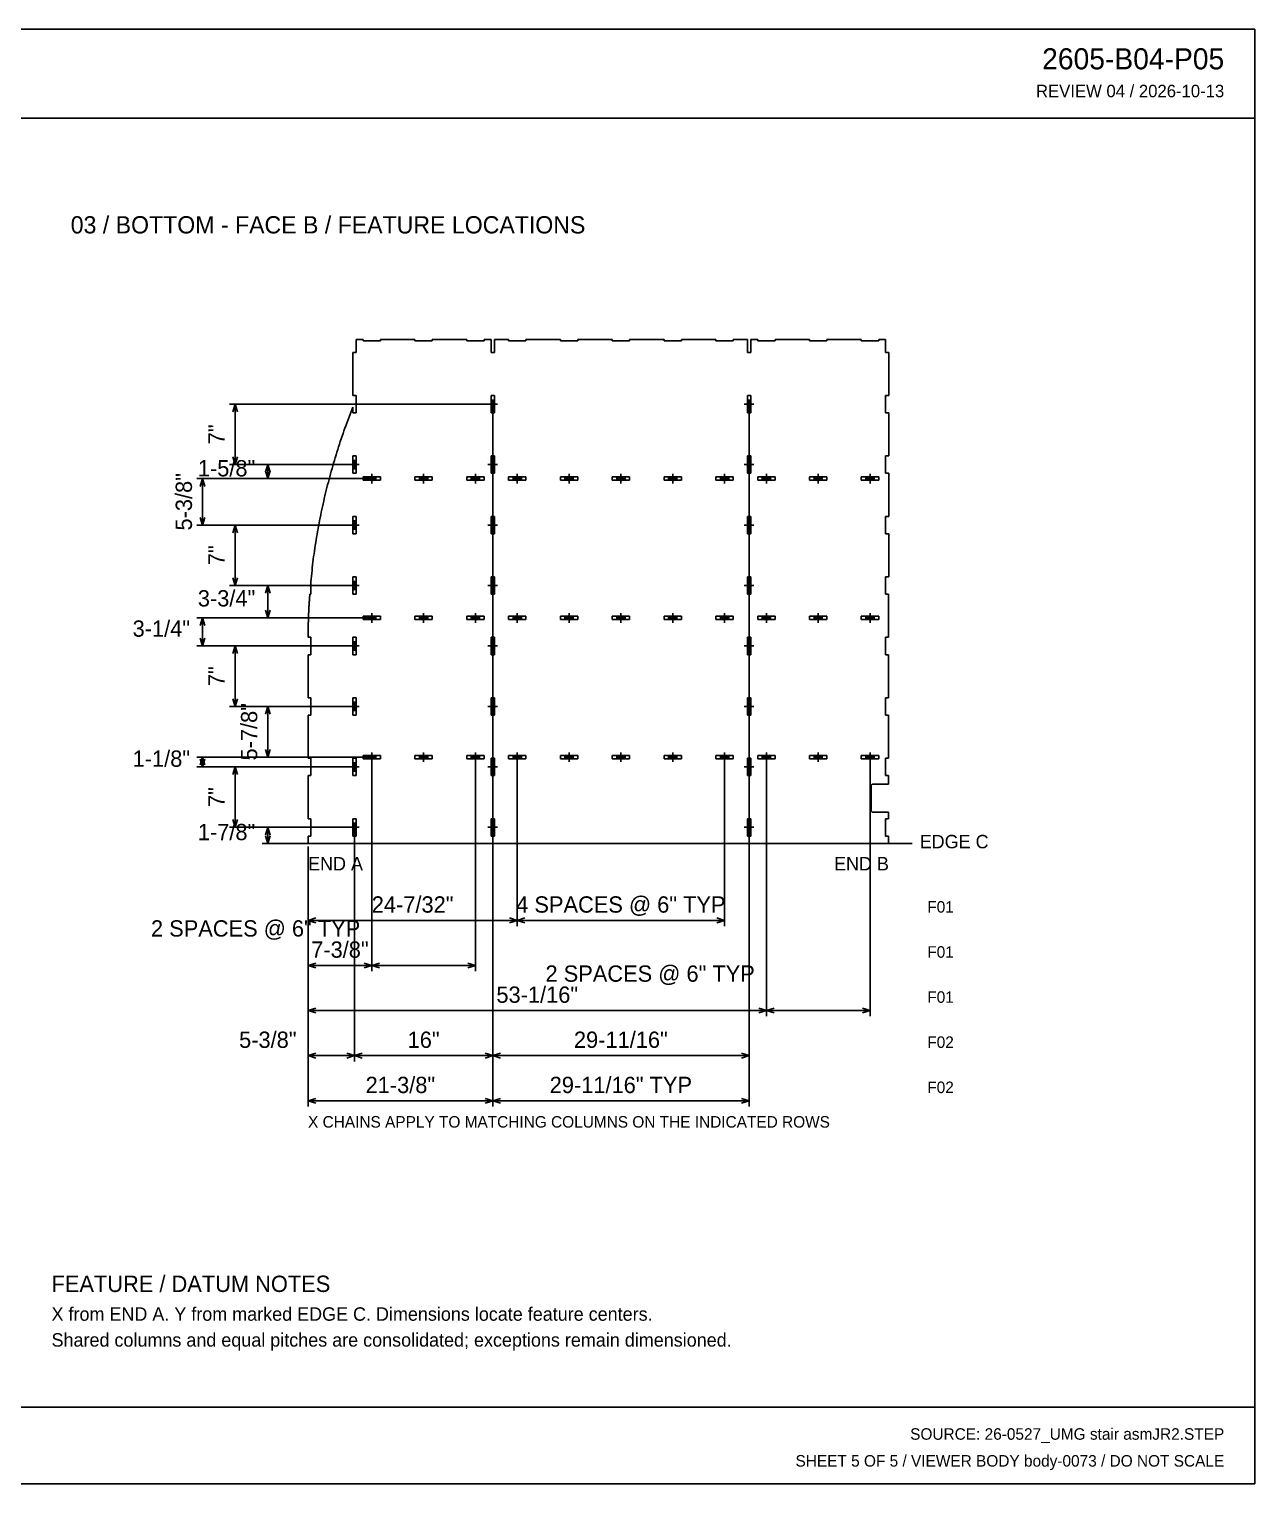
# Model space of a CAD drawing. Header units: inches. Extents: x 4 to 268, y 4 to 172.
# Drawn here: x 126.3 to 268.2, y 3.8 to 172.2 of the extents above; entities that cross this region are included whole.
import ezdxf
from ezdxf.enums import TextEntityAlignment as Align

# ---------------------------------------------------------------- set-up
doc = ezdxf.new("R2010")
doc.units = ezdxf.units.IN
doc.header["$MEASUREMENT"] = 0

msp = doc.modelspace()

# ---------------------------------------------------------------- linework, layer by layer
at = {"layer": 'ANNOTATION'}
for p, q in [((179.64, 128.8), (149.48, 128.8)), ((149.87, 127.91), (150.15, 128.8)), ((150.15, 128.8), (150.15, 121.8)), ((150.15, 128.8), (150.43, 127.91)), ((179.41, 128.8), (180.52, 128.8)), ((179.97, 129.35), (179.97, 128.24)), ((179.97, 128.47), (179.97, 47.48)), ((179.97, 128.47), (179.97, 47.48)), ((209.1, 128.8), (210.21, 128.8)), ((209.66, 129.35), (209.66, 128.24)), ((209.66, 128.47), (209.66, 47.48)), ((163.64, 121.8), (149.48, 121.8)), ((150.15, 121.8), (149.87, 122.69)), ((150.43, 122.69), (150.15, 121.8)), ((163.64, 121.8), (153.26, 121.8)), ((153.65, 120.91), (153.93, 121.8)), ((153.93, 121.8), (153.93, 120.17)), ((153.93, 121.8), (154.21, 120.91)), ((163.41, 121.8), (164.52, 121.8)), ((163.97, 122.35), (163.97, 121.24)), ((179.41, 121.8), (180.52, 121.8)), ((179.97, 122.35), (179.97, 121.24)), ((209.1, 121.8), (210.21, 121.8)), ((209.66, 122.35), (209.66, 121.24)), ((165.64, 120.17), (145.71, 120.17)), ((146.09, 119.28), (146.37, 120.17)), ((146.37, 120.17), (146.37, 114.8)), ((146.37, 120.17), (146.65, 119.28)), ((165.64, 120.17), (153.26, 120.17)), ((153.93, 120.17), (153.65, 121.06)), ((154.21, 121.06), (153.93, 120.17)), ((165.41, 120.17), (166.52, 120.17)), ((165.97, 120.73), (165.97, 119.62)), ((171.41, 120.17), (172.52, 120.17)), ((171.97, 120.73), (171.97, 119.62)), ((177.41, 120.17), (178.52, 120.17)), ((177.97, 120.73), (177.97, 119.62)), ((182.26, 120.17), (183.37, 120.17)), ((182.81, 120.73), (182.81, 119.62)), ((188.26, 120.17), (189.37, 120.17)), ((188.81, 120.73), (188.81, 119.62)), ((194.26, 120.17), (195.37, 120.17)), ((194.81, 120.73), (194.81, 119.62)), ((200.26, 120.17), (201.37, 120.17)), ((200.81, 120.73), (200.81, 119.62)), ((206.26, 120.17), (207.37, 120.17)), ((206.81, 120.73), (206.81, 119.62)), ((211.1, 120.17), (212.21, 120.17)), ((211.66, 120.73), (211.66, 119.62)), ((217.1, 120.17), (218.21, 120.17)), ((217.66, 120.73), (217.66, 119.62)), ((223.1, 120.17), (224.21, 120.17)), ((223.66, 120.73), (223.66, 119.62)), ((163.64, 114.8), (145.71, 114.8)), ((146.37, 114.8), (146.09, 115.69)), ((146.65, 115.69), (146.37, 114.8)), ((163.64, 114.8), (149.48, 114.8)), ((149.87, 113.91), (150.15, 114.8)), ((150.15, 114.8), (150.15, 107.8)), ((150.15, 114.8), (150.43, 113.91)), ((163.41, 114.8), (164.52, 114.8)), ((163.97, 115.35), (163.97, 114.24)), ((179.41, 114.8), (180.52, 114.8)), ((179.97, 115.35), (179.97, 114.24)), ((209.1, 114.8), (210.21, 114.8)), ((209.66, 115.35), (209.66, 114.24)), ((150.15, 107.8), (149.87, 108.69)), ((150.43, 108.69), (150.15, 107.8)), ((163.97, 108.35), (163.97, 107.24)), ((179.97, 108.35), (179.97, 107.24)), ((209.66, 108.35), (209.66, 107.24)), ((163.64, 107.8), (149.48, 107.8)), ((163.64, 107.8), (153.26, 107.8)), ((153.65, 106.91), (153.93, 107.8)), ((153.93, 107.8), (153.93, 104.05)), ((153.93, 107.8), (154.21, 106.91)), ((163.41, 107.8), (164.52, 107.8)), ((179.41, 107.8), (180.52, 107.8)), ((209.1, 107.8), (210.21, 107.8)), ((153.93, 104.05), (153.65, 104.94)), ((154.21, 104.94), (153.93, 104.05)), ((165.97, 104.6), (165.97, 103.49)), ((171.97, 104.6), (171.97, 103.49)), ((177.97, 104.6), (177.97, 103.49)), ((182.81, 104.6), (182.81, 103.49)), ((188.81, 104.6), (188.81, 103.49)), ((194.81, 104.6), (194.81, 103.49)), ((200.81, 104.6), (200.81, 103.49)), ((206.81, 104.6), (206.81, 103.49)), ((211.66, 104.6), (211.66, 103.49)), ((217.66, 104.6), (217.66, 103.49)), ((223.66, 104.6), (223.66, 103.49)), ((165.64, 104.05), (145.71, 104.05)), ((146.09, 103.16), (146.37, 104.05)), ((146.37, 104.05), (146.37, 100.8)), ((146.37, 104.05), (146.65, 103.16)), ((165.64, 104.05), (153.26, 104.05)), ((165.41, 104.05), (166.52, 104.05)), ((171.41, 104.05), (172.52, 104.05)), ((177.41, 104.05), (178.52, 104.05)), ((182.26, 104.05), (183.37, 104.05)), ((188.26, 104.05), (189.37, 104.05)), ((194.26, 104.05), (195.37, 104.05)), ((200.26, 104.05), (201.37, 104.05)), ((206.26, 104.05), (207.37, 104.05)), ((211.1, 104.05), (212.21, 104.05)), ((217.1, 104.05), (218.21, 104.05)), ((223.1, 104.05), (224.21, 104.05)), ((146.37, 100.8), (146.09, 101.69)), ((146.65, 101.69), (146.37, 100.8)), ((163.97, 101.35), (163.97, 100.24)), ((179.97, 101.35), (179.97, 100.24)), ((209.66, 101.35), (209.66, 100.24)), ((163.64, 100.8), (145.71, 100.8)), ((163.64, 100.8), (149.48, 100.8)), ((149.87, 99.91), (150.15, 100.8)), ((150.15, 100.8), (150.15, 93.8)), ((150.15, 100.8), (150.43, 99.91)), ((163.41, 100.8), (164.52, 100.8)), ((179.41, 100.8), (180.52, 100.8)), ((209.1, 100.8), (210.21, 100.8)), ((150.15, 93.8), (149.87, 94.69)), ((150.43, 94.69), (150.15, 93.8)), ((163.97, 94.35), (163.97, 93.24)), ((179.97, 94.35), (179.97, 93.24)), ((209.66, 94.35), (209.66, 93.24)), ((163.64, 93.8), (149.48, 93.8)), ((163.64, 93.8), (153.26, 93.8)), ((153.65, 92.91), (153.93, 93.8)), ((153.93, 93.8), (153.93, 87.92)), ((153.93, 93.8), (154.21, 92.91)), ((163.41, 93.8), (164.52, 93.8)), ((179.41, 93.8), (180.52, 93.8)), ((209.1, 93.8), (210.21, 93.8)), ((165.64, 87.92), (145.71, 87.92)), ((146.09, 87.03), (146.37, 87.92)), ((146.37, 86.8), (146.09, 87.69)), ((146.37, 87.92), (146.37, 86.8)), ((146.37, 87.92), (146.65, 87.03)), ((146.65, 87.69), (146.37, 86.8)), ((165.64, 87.92), (153.26, 87.92)), ((153.93, 87.92), (153.65, 88.81)), ((154.21, 88.81), (153.93, 87.92)), ((165.41, 87.92), (166.52, 87.92)), ((165.97, 88.48), (165.97, 87.37)), ((171.41, 87.92), (172.52, 87.92)), ((171.97, 88.48), (171.97, 87.37)), ((177.41, 87.92), (178.52, 87.92)), ((177.97, 88.48), (177.97, 87.37)), ((182.26, 87.92), (183.37, 87.92)), ((182.81, 88.48), (182.81, 87.37)), ((188.26, 87.92), (189.37, 87.92)), ((188.81, 88.48), (188.81, 87.37)), ((194.26, 87.92), (195.37, 87.92)), ((194.81, 88.48), (194.81, 87.37)), ((200.26, 87.92), (201.37, 87.92)), ((200.81, 88.48), (200.81, 87.37)), ((206.26, 87.92), (207.37, 87.92)), ((206.81, 88.48), (206.81, 87.37)), ((211.1, 87.92), (212.21, 87.92)), ((211.66, 88.48), (211.66, 87.37)), ((217.1, 87.92), (218.21, 87.92)), ((217.66, 88.48), (217.66, 87.37)), ((223.1, 87.92), (224.21, 87.92)), ((223.66, 88.48), (223.66, 87.37)), ((163.64, 86.8), (145.71, 86.8)), ((163.64, 86.8), (149.48, 86.8)), ((149.87, 85.91), (150.15, 86.8)), ((150.15, 86.8), (150.15, 79.8)), ((150.15, 86.8), (150.43, 85.91)), ((163.41, 86.8), (164.52, 86.8)), ((163.97, 87.35), (163.97, 86.24)), ((165.97, 87.59), (165.97, 63.15)), ((165.97, 87.59), (165.97, 63.15)), ((177.97, 87.59), (177.97, 63.15)), ((179.41, 86.8), (180.52, 86.8)), ((179.97, 87.35), (179.97, 86.24)), ((182.81, 87.59), (182.81, 68.37)), ((182.81, 87.59), (182.81, 68.37)), ((206.81, 87.59), (206.81, 68.37)), ((209.1, 86.8), (210.21, 86.8)), ((209.66, 87.35), (209.66, 86.24)), ((211.66, 87.59), (211.66, 57.92)), ((211.66, 87.59), (211.66, 57.92)), ((223.66, 87.59), (223.66, 57.92)), ((163.64, 79.8), (149.48, 79.8)), ((150.15, 79.8), (149.87, 80.69)), ((150.43, 80.69), (150.15, 79.8)), ((163.64, 79.8), (153.26, 79.8)), ((153.65, 78.91), (153.93, 79.8)), ((153.93, 79.8), (153.93, 77.92)), ((153.93, 79.8), (154.21, 78.91)), ((163.41, 79.8), (164.52, 79.8)), ((163.97, 80.35), (163.97, 79.24)), ((163.97, 79.47), (163.97, 52.7)), ((163.97, 79.47), (163.97, 52.7)), ((179.41, 79.8), (180.52, 79.8)), ((179.97, 80.35), (179.97, 79.24)), ((179.97, 79.47), (179.97, 52.7)), ((179.97, 79.47), (179.97, 52.7)), ((209.1, 79.8), (210.21, 79.8)), ((209.66, 80.35), (209.66, 79.24)), ((209.66, 79.47), (209.66, 52.7)), ((191.85, 77.92), (153.26, 77.92)), ((153.93, 77.92), (153.65, 78.81)), ((154.21, 78.81), (153.93, 77.92)), ((158.59, 77.59), (158.59, 68.37)), ((158.59, 77.59), (158.59, 63.15)), ((158.59, 77.59), (158.59, 57.92)), ((158.59, 77.59), (158.59, 52.7)), ((158.59, 77.59), (158.59, 47.48)), ((192.19, 77.92), (228.52, 77.92)), ((158.59, 69.03), (159.48, 69.31)), ((181.92, 69.31), (182.81, 69.03)), ((182.81, 69.03), (183.7, 69.31)), ((205.92, 69.31), (206.81, 69.03)), ((158.59, 69.03), (182.81, 69.03)), ((159.48, 68.76), (158.59, 69.03)), ((182.81, 69.03), (181.92, 68.76)), ((182.81, 69.03), (206.81, 69.03)), ((183.7, 68.76), (182.81, 69.03)), ((206.81, 69.03), (205.92, 68.76)), ((158.59, 63.81), (159.48, 64.09)), ((165.08, 64.09), (165.97, 63.81)), ((165.97, 63.81), (166.86, 64.09)), ((177.08, 64.09), (177.97, 63.81)), ((158.59, 63.81), (165.97, 63.81)), ((159.48, 63.53), (158.59, 63.81)), ((165.97, 63.81), (165.08, 63.53)), ((165.97, 63.81), (177.97, 63.81)), ((166.86, 63.53), (165.97, 63.81)), ((177.97, 63.81), (177.08, 63.53)), ((158.59, 58.59), (159.48, 58.87)), ((158.59, 58.59), (211.66, 58.59)), ((159.48, 58.31), (158.59, 58.59)), ((210.77, 58.87), (211.66, 58.59)), ((211.66, 58.59), (210.77, 58.31)), ((211.66, 58.59), (212.55, 58.87)), ((211.66, 58.59), (223.66, 58.59)), ((212.55, 58.31), (211.66, 58.59)), ((222.77, 58.87), (223.66, 58.59)), ((223.66, 58.59), (222.77, 58.31)), ((158.59, 53.37), (159.48, 53.65)), ((158.59, 53.37), (163.97, 53.37)), ((159.48, 53.09), (158.59, 53.37)), ((163.08, 53.65), (163.97, 53.37)), ((163.97, 53.37), (163.08, 53.09)), ((163.97, 53.37), (164.86, 53.65)), ((163.97, 53.37), (179.97, 53.37)), ((164.86, 53.09), (163.97, 53.37)), ((179.08, 53.65), (179.97, 53.37)), ((179.97, 53.37), (179.08, 53.09)), ((179.97, 53.37), (180.86, 53.65)), ((179.97, 53.37), (209.66, 53.37)), ((180.86, 53.09), (179.97, 53.37)), ((208.77, 53.65), (209.66, 53.37)), ((209.66, 53.37), (208.77, 53.09)), ((158.59, 48.15), (159.48, 48.42)), ((158.59, 48.15), (179.97, 48.15)), ((159.48, 47.87), (158.59, 48.15)), ((179.08, 48.42), (179.97, 48.15)), ((179.97, 48.15), (179.08, 47.87)), ((179.97, 48.15), (180.86, 48.42)), ((179.97, 48.15), (209.66, 48.15)), ((180.86, 47.87), (179.97, 48.15)), ((208.77, 48.42), (209.66, 48.15)), ((209.66, 48.15), (208.77, 47.87))]:
    msp.add_line(p, q, dxfattribs=at)
at = {"layer": 'OUTLINE'}
for p, q in [((3.78, 172.22), (268.22, 172.22)), ((268.22, 172.22), (268.22, 3.78)), ((3.78, 161.89), (268.22, 161.89)), ((164.16, 134.79), (163.78, 134.79)), ((163.78, 134.79), (163.78, 129.8)), ((164.96, 136.3), (164.16, 136.3)), ((164.16, 136.3), (164.16, 134.79)), ((164.96, 136.11), (164.96, 136.3)), ((166.98, 136.11), (164.96, 136.11)), ((170.96, 136.3), (166.98, 136.3)), ((166.98, 136.3), (166.98, 136.11)), ((170.96, 136.11), (170.96, 136.3)), ((172.98, 136.11), (170.96, 136.11)), ((176.96, 136.3), (172.98, 136.3)), ((172.98, 136.3), (172.98, 136.11)), ((176.96, 136.11), (176.96, 136.3)), ((178.98, 136.11), (176.96, 136.11)), ((179.78, 136.3), (178.98, 136.3)), ((178.98, 136.3), (178.98, 136.11)), ((179.78, 134.79), (179.78, 136.3)), ((180.16, 134.79), (179.78, 134.79)), ((181.81, 136.3), (180.16, 136.3)), ((180.16, 136.3), (180.16, 134.79)), ((181.81, 136.11), (181.81, 136.3)), ((183.82, 136.11), (181.81, 136.11)), ((187.81, 136.3), (183.82, 136.3)), ((183.82, 136.3), (183.82, 136.11)), ((187.81, 136.11), (187.81, 136.3)), ((189.82, 136.11), (187.81, 136.11)), ((193.81, 136.3), (189.82, 136.3)), ((189.82, 136.3), (189.82, 136.11)), ((193.81, 136.11), (193.81, 136.3)), ((195.82, 136.11), (193.81, 136.11)), ((199.81, 136.3), (195.82, 136.3)), ((195.82, 136.3), (195.82, 136.11)), ((199.81, 136.11), (199.81, 136.3)), ((201.82, 136.11), (199.81, 136.11)), ((205.81, 136.3), (201.82, 136.3)), ((201.82, 136.3), (201.82, 136.11)), ((205.81, 136.11), (205.81, 136.3)), ((207.82, 136.11), (205.81, 136.11)), ((209.46, 136.3), (207.82, 136.3)), ((207.82, 136.3), (207.82, 136.11)), ((209.46, 134.79), (209.46, 136.3)), ((209.85, 134.79), (209.46, 134.79)), ((210.65, 136.3), (209.85, 136.3)), ((209.85, 136.3), (209.85, 134.79)), ((210.65, 136.11), (210.65, 136.3)), ((212.66, 136.11), (210.65, 136.11)), ((216.65, 136.3), (212.66, 136.3)), ((212.66, 136.3), (212.66, 136.11)), ((216.65, 136.11), (216.65, 136.3)), ((218.66, 136.11), (216.65, 136.11)), ((222.65, 136.3), (218.66, 136.3)), ((218.66, 136.3), (218.66, 136.11)), ((222.65, 136.11), (222.65, 136.3)), ((224.66, 136.11), (222.65, 136.11)), ((225.46, 136.3), (224.66, 136.3)), ((224.66, 136.3), (224.66, 136.11)), ((225.46, 134.79), (225.46, 136.3)), ((225.85, 134.79), (225.46, 134.79)), ((225.85, 129.8), (225.85, 134.79)), ((163.78, 129.8), (164.16, 129.8)), ((164.16, 129.8), (164.16, 127.79)), ((179.78, 127.79), (179.78, 129.8)), ((179.78, 129.8), (180.16, 129.8)), ((180.16, 129.8), (180.16, 127.79)), ((209.46, 127.79), (209.46, 129.8)), ((209.46, 129.8), (209.85, 129.8)), ((209.85, 129.8), (209.85, 127.79)), ((225.46, 127.79), (225.46, 129.8)), ((225.46, 129.8), (225.85, 129.8)), ((163.66, 128.13), (163.54, 127.83)), ((163.78, 128.44), (163.66, 128.13)), ((163.78, 127.79), (163.78, 128.44)), ((163.08, 126.61), (162.97, 126.3)), ((163.19, 126.92), (163.08, 126.61)), ((163.3, 127.22), (163.19, 126.92)), ((163.42, 127.53), (163.3, 127.22)), ((163.54, 127.83), (163.42, 127.53)), ((164.16, 127.79), (163.78, 127.79)), ((180.16, 127.79), (179.78, 127.79)), ((209.85, 127.79), (209.46, 127.79)), ((225.85, 127.79), (225.46, 127.79)), ((225.85, 122.8), (225.85, 127.79)), ((162.43, 124.77), (162.32, 124.46)), ((162.53, 125.08), (162.43, 124.77)), ((162.64, 125.38), (162.53, 125.08)), ((162.75, 125.69), (162.64, 125.38)), ((162.85, 126), (162.75, 125.69)), ((162.97, 126.3), (162.85, 126)), ((161.92, 123.22), (161.83, 122.91)), ((162.02, 123.53), (161.92, 123.22)), ((162.12, 123.84), (162.02, 123.53)), ((162.22, 124.15), (162.12, 123.84)), ((162.32, 124.46), (162.22, 124.15)), ((161.37, 121.35), (161.28, 121.03)), ((161.45, 121.66), (161.37, 121.35)), ((161.55, 121.97), (161.45, 121.66)), ((161.64, 122.28), (161.55, 121.97)), ((161.73, 122.6), (161.64, 122.28)), ((161.83, 122.91), (161.73, 122.6)), ((163.78, 120.79), (163.78, 122.8)), ((163.78, 122.8), (164.16, 122.8)), ((164.16, 122.8), (164.16, 120.79)), ((179.78, 120.79), (179.78, 122.8)), ((179.78, 122.8), (180.16, 122.8)), ((180.16, 122.8), (180.16, 120.79)), ((209.46, 120.79), (209.46, 122.8)), ((209.46, 122.8), (209.85, 122.8)), ((209.85, 122.8), (209.85, 120.79)), ((225.46, 120.79), (225.46, 122.8)), ((225.46, 122.8), (225.85, 122.8)), ((160.94, 119.77), (160.86, 119.46)), ((161.02, 120.09), (160.94, 119.77)), ((161.1, 120.4), (161.02, 120.09)), ((161.19, 120.72), (161.1, 120.4)), ((161.28, 121.03), (161.19, 120.72)), ((164.16, 120.79), (163.78, 120.79)), ((164.96, 119.98), (164.96, 120.37)), ((164.96, 120.37), (166.98, 120.37)), ((166.98, 119.98), (164.96, 119.98)), ((166.98, 120.37), (166.98, 119.98)), ((170.96, 119.98), (170.96, 120.37)), ((170.96, 120.37), (172.98, 120.37)), ((172.98, 119.98), (170.96, 119.98)), ((172.98, 120.37), (172.98, 119.98)), ((176.96, 119.98), (176.96, 120.37)), ((176.96, 120.37), (178.98, 120.37)), ((178.98, 119.98), (176.96, 119.98)), ((178.98, 120.37), (178.98, 119.98)), ((180.16, 120.79), (179.78, 120.79)), ((181.81, 119.98), (181.81, 120.37)), ((181.81, 120.37), (183.82, 120.37)), ((183.82, 119.98), (181.81, 119.98)), ((183.82, 120.37), (183.82, 119.98)), ((187.81, 119.98), (187.81, 120.37)), ((187.81, 120.37), (189.82, 120.37)), ((189.82, 119.98), (187.81, 119.98)), ((189.82, 120.37), (189.82, 119.98)), ((193.81, 119.98), (193.81, 120.37)), ((193.81, 120.37), (195.82, 120.37)), ((195.82, 119.98), (193.81, 119.98)), ((195.82, 120.37), (195.82, 119.98)), ((199.81, 119.98), (199.81, 120.37)), ((199.81, 120.37), (201.82, 120.37)), ((201.82, 119.98), (199.81, 119.98)), ((201.82, 120.37), (201.82, 119.98)), ((205.81, 119.98), (205.81, 120.37)), ((205.81, 120.37), (207.82, 120.37)), ((207.82, 119.98), (205.81, 119.98)), ((207.82, 120.37), (207.82, 119.98)), ((209.85, 120.79), (209.46, 120.79)), ((210.65, 119.98), (210.65, 120.37)), ((210.65, 120.37), (212.66, 120.37)), ((212.66, 119.98), (210.65, 119.98)), ((212.66, 120.37), (212.66, 119.98)), ((216.65, 119.98), (216.65, 120.37)), ((216.65, 120.37), (218.66, 120.37)), ((218.66, 119.98), (216.65, 119.98)), ((218.66, 120.37), (218.66, 119.98)), ((222.65, 119.98), (222.65, 120.37)), ((222.65, 120.37), (224.66, 120.37)), ((224.66, 119.98), (222.65, 119.98)), ((224.66, 120.37), (224.66, 119.98)), ((225.85, 120.79), (225.46, 120.79)), ((225.85, 115.8), (225.85, 120.79)), ((160.55, 118.19), (160.47, 117.88)), ((160.62, 118.51), (160.55, 118.19)), ((160.7, 118.83), (160.62, 118.51)), ((160.78, 119.14), (160.7, 118.83)), ((160.86, 119.46), (160.78, 119.14)), ((160.12, 116.28), (160.06, 115.97)), ((160.19, 116.6), (160.12, 116.28)), ((160.26, 116.92), (160.19, 116.6)), ((160.33, 117.24), (160.26, 116.92)), ((160.4, 117.56), (160.33, 117.24)), ((160.47, 117.88), (160.4, 117.56)), ((159.81, 114.69), (159.75, 114.37)), ((159.87, 115.01), (159.81, 114.69)), ((159.93, 115.33), (159.87, 115.01)), ((159.99, 115.65), (159.93, 115.33)), ((160.06, 115.97), (159.99, 115.65)), ((163.78, 113.79), (163.78, 115.8)), ((163.78, 115.8), (164.16, 115.8)), ((164.16, 115.8), (164.16, 113.79)), ((179.78, 113.79), (179.78, 115.8)), ((179.78, 115.8), (180.16, 115.8)), ((180.16, 115.8), (180.16, 113.79)), ((209.46, 113.79), (209.46, 115.8)), ((209.46, 115.8), (209.85, 115.8)), ((209.85, 115.8), (209.85, 113.79)), ((225.46, 113.79), (225.46, 115.8)), ((225.46, 115.8), (225.85, 115.8)), ((159.53, 113.08), (159.48, 112.76)), ((159.58, 113.4), (159.53, 113.08)), ((159.64, 113.72), (159.58, 113.4)), ((159.69, 114.05), (159.64, 113.72)), ((159.75, 114.37), (159.69, 114.05)), ((164.16, 113.79), (163.78, 113.79)), ((180.16, 113.79), (179.78, 113.79)), ((209.85, 113.79), (209.46, 113.79)), ((225.85, 113.79), (225.46, 113.79)), ((225.85, 108.8), (225.85, 113.79)), ((159.29, 111.47), (159.24, 111.15)), ((159.33, 111.79), (159.29, 111.47)), ((159.38, 112.12), (159.33, 111.79)), ((159.43, 112.44), (159.38, 112.12)), ((159.48, 112.76), (159.43, 112.44)), ((159.05, 109.53), (159.01, 109.21)), ((159.08, 109.86), (159.05, 109.53)), ((159.12, 110.18), (159.08, 109.86)), ((159.16, 110.5), (159.12, 110.18)), ((159.2, 110.83), (159.16, 110.5)), ((159.24, 111.15), (159.2, 110.83)), ((158.94, 108.56), (158.91, 108.24)), ((158.91, 108.24), (158.91, 106.79)), ((158.98, 108.88), (158.94, 108.56)), ((159.01, 109.21), (158.98, 108.88)), ((163.78, 106.79), (163.78, 108.8)), ((163.78, 108.8), (164.16, 108.8)), ((164.16, 108.8), (164.16, 106.79)), ((179.78, 106.79), (179.78, 108.8)), ((179.78, 108.8), (180.16, 108.8)), ((180.16, 108.8), (180.16, 106.79)), ((209.46, 106.79), (209.46, 108.8)), ((209.46, 108.8), (209.85, 108.8)), ((209.85, 108.8), (209.85, 106.79)), ((225.46, 106.79), (225.46, 108.8)), ((225.46, 108.8), (225.85, 108.8)), ((158.75, 106.17), (158.74, 106.09)), ((158.76, 106.33), (158.75, 106.25)), ((158.75, 106.25), (158.75, 106.17)), ((158.77, 106.48), (158.76, 106.4)), ((158.76, 106.4), (158.76, 106.33)), ((158.78, 106.56), (158.77, 106.48)), ((158.79, 106.71), (158.78, 106.64)), ((158.78, 106.64), (158.78, 106.56)), ((158.91, 106.79), (158.79, 106.79)), ((158.79, 106.79), (158.79, 106.71)), ((164.16, 106.79), (163.78, 106.79)), ((180.16, 106.79), (179.78, 106.79)), ((209.85, 106.79), (209.46, 106.79)), ((225.78, 106.79), (225.46, 106.79)), ((225.78, 101.8), (225.78, 106.79)), ((158.66, 104.46), (158.65, 104.38)), ((158.67, 104.69), (158.66, 104.61)), ((158.66, 104.61), (158.66, 104.53)), ((158.66, 104.53), (158.66, 104.46)), ((158.68, 104.92), (158.67, 104.85)), ((158.67, 104.85), (158.67, 104.77)), ((158.67, 104.77), (158.67, 104.69)), ((158.69, 105.08), (158.68, 105)), ((158.68, 105), (158.68, 104.92)), ((158.7, 105.31), (158.69, 105.24)), ((158.69, 105.24), (158.69, 105.16)), ((158.69, 105.16), (158.69, 105.08)), ((158.71, 105.47), (158.7, 105.39)), ((158.7, 105.39), (158.7, 105.31)), ((158.72, 105.62), (158.71, 105.55)), ((158.71, 105.55), (158.71, 105.47)), ((158.73, 105.86), (158.72, 105.78)), ((158.72, 105.78), (158.72, 105.7)), ((158.72, 105.7), (158.72, 105.62)), ((158.74, 106.01), (158.73, 105.94)), ((158.73, 105.94), (158.73, 105.86)), ((158.74, 106.09), (158.74, 106.01)), ((158.62, 103.21), (158.61, 103.13)), ((158.61, 103.13), (158.61, 103.05)), ((158.61, 103.05), (158.61, 102.97)), ((158.61, 102.97), (158.61, 102.9)), ((158.61, 102.9), (158.61, 102.82)), ((158.61, 102.82), (158.61, 102.74)), ((158.63, 103.6), (158.62, 103.52)), ((158.62, 103.52), (158.62, 103.44)), ((158.62, 103.44), (158.62, 103.36)), ((158.62, 103.36), (158.62, 103.29)), ((158.62, 103.29), (158.62, 103.21)), ((158.64, 103.91), (158.63, 103.83)), ((158.63, 103.83), (158.63, 103.75)), ((158.63, 103.75), (158.63, 103.68)), ((158.63, 103.68), (158.63, 103.6)), ((158.65, 104.22), (158.64, 104.14)), ((158.64, 104.14), (158.64, 104.07)), ((158.64, 104.07), (158.64, 103.99)), ((158.64, 103.99), (158.64, 103.91)), ((158.65, 104.38), (158.65, 104.3)), ((158.65, 104.3), (158.65, 104.22)), ((164.96, 103.86), (164.96, 104.24)), ((164.96, 104.24), (166.98, 104.24)), ((166.98, 103.86), (164.96, 103.86)), ((166.98, 104.24), (166.98, 103.86)), ((170.96, 103.86), (170.96, 104.24)), ((170.96, 104.24), (172.98, 104.24)), ((172.98, 103.86), (170.96, 103.86)), ((172.98, 104.24), (172.98, 103.86)), ((176.96, 103.86), (176.96, 104.24)), ((176.96, 104.24), (178.98, 104.24)), ((178.98, 103.86), (176.96, 103.86)), ((178.98, 104.24), (178.98, 103.86)), ((181.81, 103.86), (181.81, 104.24)), ((181.81, 104.24), (183.82, 104.24)), ((183.82, 103.86), (181.81, 103.86)), ((183.82, 104.24), (183.82, 103.86)), ((187.81, 103.86), (187.81, 104.24)), ((187.81, 104.24), (189.82, 104.24)), ((189.82, 103.86), (187.81, 103.86)), ((189.82, 104.24), (189.82, 103.86)), ((193.81, 103.86), (193.81, 104.24)), ((193.81, 104.24), (195.82, 104.24)), ((195.82, 103.86), (193.81, 103.86)), ((195.82, 104.24), (195.82, 103.86)), ((199.81, 103.86), (199.81, 104.24)), ((199.81, 104.24), (201.82, 104.24)), ((201.82, 103.86), (199.81, 103.86)), ((201.82, 104.24), (201.82, 103.86)), ((205.81, 103.86), (205.81, 104.24)), ((205.81, 104.24), (207.82, 104.24)), ((207.82, 103.86), (205.81, 103.86)), ((207.82, 104.24), (207.82, 103.86)), ((210.65, 103.86), (210.65, 104.24)), ((210.65, 104.24), (212.66, 104.24)), ((212.66, 103.86), (210.65, 103.86)), ((212.66, 104.24), (212.66, 103.86)), ((216.65, 103.86), (216.65, 104.24)), ((216.65, 104.24), (218.66, 104.24)), ((218.66, 103.86), (216.65, 103.86)), ((218.66, 104.24), (218.66, 103.86)), ((222.65, 103.86), (222.65, 104.24)), ((222.65, 104.24), (224.66, 104.24)), ((224.66, 103.86), (222.65, 103.86)), ((224.66, 104.24), (224.66, 103.86)), ((158.61, 102.74), (158.6, 102.66)), ((158.6, 102.66), (158.6, 102.58)), ((158.6, 102.58), (158.6, 102.51)), ((158.6, 102.51), (158.6, 102.43)), ((158.6, 102.43), (158.6, 102.35)), ((158.6, 102.35), (158.6, 102.27)), ((158.6, 102.27), (158.6, 102.19)), ((158.6, 102.19), (158.6, 102.12)), ((158.6, 102.12), (158.6, 102.04)), ((158.6, 102.04), (158.6, 101.96)), ((158.6, 101.96), (158.6, 101.88)), ((158.6, 101.88), (158.6, 101.8)), ((158.6, 101.8), (158.91, 101.8)), ((158.91, 101.8), (158.91, 99.79)), ((163.78, 99.79), (163.78, 101.8)), ((163.78, 101.8), (164.16, 101.8)), ((164.16, 101.8), (164.16, 99.79)), ((179.78, 99.79), (179.78, 101.8)), ((179.78, 101.8), (180.16, 101.8)), ((180.16, 101.8), (180.16, 99.79)), ((209.46, 99.79), (209.46, 101.8)), ((209.46, 101.8), (209.85, 101.8)), ((209.85, 101.8), (209.85, 99.79)), ((225.46, 99.79), (225.46, 101.8)), ((225.46, 101.8), (225.78, 101.8)), ((158.91, 99.79), (158.59, 99.79)), ((158.59, 99.79), (158.59, 94.8)), ((164.16, 99.79), (163.78, 99.79)), ((180.16, 99.79), (179.78, 99.79)), ((209.85, 99.79), (209.46, 99.79)), ((225.78, 99.79), (225.46, 99.79)), ((225.78, 94.8), (225.78, 99.79)), ((158.59, 94.8), (158.91, 94.8)), ((158.91, 94.8), (158.91, 92.79)), ((163.78, 92.79), (163.78, 94.8)), ((163.78, 94.8), (164.16, 94.8)), ((164.16, 94.8), (164.16, 92.79)), ((179.78, 92.79), (179.78, 94.8)), ((179.78, 94.8), (180.16, 94.8)), ((180.16, 94.8), (180.16, 92.79)), ((209.46, 92.79), (209.46, 94.8)), ((209.46, 94.8), (209.85, 94.8)), ((209.85, 94.8), (209.85, 92.79)), ((225.46, 92.79), (225.46, 94.8)), ((225.46, 94.8), (225.78, 94.8)), ((158.91, 92.79), (158.59, 92.79)), ((158.59, 92.79), (158.59, 87.8)), ((164.16, 92.79), (163.78, 92.79)), ((180.16, 92.79), (179.78, 92.79)), ((209.85, 92.79), (209.46, 92.79)), ((225.78, 92.79), (225.46, 92.79)), ((225.78, 87.8), (225.78, 92.79)), ((158.59, 87.8), (158.91, 87.8)), ((158.91, 87.8), (158.91, 85.79)), ((163.78, 85.79), (163.78, 87.8)), ((163.78, 87.8), (164.16, 87.8)), ((164.16, 87.8), (164.16, 85.79)), ((164.96, 87.73), (164.96, 88.12)), ((164.96, 88.12), (166.98, 88.12)), ((166.98, 87.73), (164.96, 87.73)), ((166.98, 88.12), (166.98, 87.73)), ((170.96, 87.73), (170.96, 88.12)), ((170.96, 88.12), (172.98, 88.12)), ((172.98, 87.73), (170.96, 87.73)), ((172.98, 88.12), (172.98, 87.73)), ((176.96, 87.73), (176.96, 88.12)), ((176.96, 88.12), (178.98, 88.12)), ((178.98, 87.73), (176.96, 87.73)), ((178.98, 88.12), (178.98, 87.73)), ((179.78, 85.79), (179.78, 87.8)), ((179.78, 87.8), (180.16, 87.8)), ((180.16, 87.8), (180.16, 85.79)), ((181.81, 87.73), (181.81, 88.12)), ((181.81, 88.12), (183.82, 88.12)), ((183.82, 87.73), (181.81, 87.73)), ((183.82, 88.12), (183.82, 87.73)), ((187.81, 87.73), (187.81, 88.12)), ((187.81, 88.12), (189.82, 88.12)), ((189.82, 87.73), (187.81, 87.73)), ((189.82, 88.12), (189.82, 87.73)), ((193.81, 87.73), (193.81, 88.12)), ((193.81, 88.12), (195.82, 88.12)), ((195.82, 87.73), (193.81, 87.73)), ((195.82, 88.12), (195.82, 87.73)), ((199.81, 87.73), (199.81, 88.12)), ((199.81, 88.12), (201.82, 88.12)), ((201.82, 87.73), (199.81, 87.73)), ((201.82, 88.12), (201.82, 87.73)), ((205.81, 87.73), (205.81, 88.12)), ((205.81, 88.12), (207.82, 88.12)), ((207.82, 87.73), (205.81, 87.73)), ((207.82, 88.12), (207.82, 87.73)), ((209.46, 85.79), (209.46, 87.8)), ((209.46, 87.8), (209.85, 87.8)), ((209.85, 87.8), (209.85, 85.79)), ((210.65, 87.73), (210.65, 88.12)), ((210.65, 88.12), (212.66, 88.12)), ((212.66, 87.73), (210.65, 87.73)), ((212.66, 88.12), (212.66, 87.73)), ((216.65, 87.73), (216.65, 88.12)), ((216.65, 88.12), (218.66, 88.12)), ((218.66, 87.73), (216.65, 87.73)), ((218.66, 88.12), (218.66, 87.73)), ((222.65, 87.73), (222.65, 88.12)), ((222.65, 88.12), (224.66, 88.12)), ((224.66, 87.73), (222.65, 87.73)), ((224.66, 88.12), (224.66, 87.73)), ((225.46, 85.79), (225.46, 87.8)), ((225.46, 87.8), (225.78, 87.8)), ((158.91, 85.79), (158.59, 85.79)), ((158.59, 85.79), (158.59, 80.8)), ((164.16, 85.79), (163.78, 85.79)), ((180.16, 85.79), (179.78, 85.79)), ((209.85, 85.79), (209.46, 85.79)), ((223.78, 84.58), (223.78, 84.59)), ((223.78, 84.59), (223.79, 84.59)), ((223.78, 84.57), (223.78, 84.58)), ((223.78, 84.56), (223.78, 84.57)), ((223.78, 84.57), (223.78, 84.57)), ((223.78, 84.55), (223.78, 84.56)), ((223.78, 81.8), (223.78, 84.55)), ((223.78, 84.55), (223.78, 84.55)), ((223.79, 84.62), (223.79, 84.63)), ((223.79, 84.63), (223.8, 84.63)), ((223.79, 84.61), (223.79, 84.62)), ((223.79, 84.62), (223.79, 84.62)), ((223.79, 84.6), (223.79, 84.61)), ((223.79, 84.59), (223.79, 84.6)), ((223.79, 84.6), (223.79, 84.6)), ((223.8, 84.65), (223.81, 84.66)), ((223.8, 84.64), (223.8, 84.65)), ((223.8, 84.63), (223.8, 84.64)), ((223.8, 84.64), (223.8, 84.64)), ((223.81, 84.67), (223.82, 84.68)), ((223.81, 84.66), (223.81, 84.67)), ((223.81, 84.67), (223.81, 84.67)), ((223.81, 84.66), (223.81, 84.66)), ((223.82, 84.68), (223.82, 84.69)), ((223.82, 84.69), (223.83, 84.69)), ((223.82, 84.68), (223.82, 84.68)), ((223.83, 84.7), (223.84, 84.71)), ((223.83, 84.69), (223.83, 84.7)), ((223.83, 84.7), (223.83, 84.7)), ((223.84, 84.71), (223.85, 84.72)), ((223.84, 84.71), (223.84, 84.71)), ((223.85, 84.72), (223.85, 84.73)), ((223.85, 84.73), (223.86, 84.73)), ((223.85, 84.72), (223.85, 84.72)), ((223.86, 84.73), (223.87, 84.74)), ((223.86, 84.73), (223.86, 84.73)), ((223.87, 84.74), (223.88, 84.75)), ((223.87, 84.74), (223.87, 84.74)), ((223.88, 84.75), (223.88, 84.75)), ((223.88, 84.75), (223.89, 84.75)), ((223.89, 84.75), (223.89, 84.76)), ((223.89, 84.76), (223.9, 84.76)), ((223.9, 84.76), (223.91, 84.77)), ((223.9, 84.76), (223.9, 84.76)), ((223.91, 84.77), (223.91, 84.77)), ((223.91, 84.77), (223.92, 84.77)), ((223.92, 84.77), (223.93, 84.78)), ((223.92, 84.77), (223.92, 84.77)), ((223.93, 84.78), (223.94, 84.78)), ((223.94, 84.78), (223.94, 84.78)), ((223.94, 84.78), (223.95, 84.78)), ((223.95, 84.78), (223.95, 84.79)), ((223.95, 84.79), (223.96, 84.79)), ((223.96, 84.79), (223.97, 84.79)), ((223.97, 84.79), (223.97, 84.79)), ((223.97, 84.79), (223.98, 84.79)), ((223.98, 84.79), (223.98, 84.79)), ((223.98, 84.79), (223.99, 84.79)), ((223.99, 84.79), (224, 84.8)), ((224, 84.8), (224, 84.8)), ((224, 84.8), (224.01, 84.8)), ((224.01, 84.8), (224.01, 84.8)), ((224.01, 84.8), (224.02, 84.8)), ((224.02, 84.8), (224.03, 84.8)), ((224.03, 84.8), (224.03, 84.8)), ((224.03, 84.8), (225.78, 84.8)), ((225.78, 85.79), (225.46, 85.79)), ((225.78, 84.8), (225.78, 85.79)), ((223.78, 81.79), (223.78, 81.8)), ((223.78, 81.78), (223.78, 81.79)), ((223.78, 81.79), (223.78, 81.79)), ((223.78, 81.77), (223.78, 81.78)), ((223.78, 81.76), (223.78, 81.77)), ((223.78, 81.77), (223.78, 81.77)), ((223.79, 81.76), (223.78, 81.76)), ((223.79, 81.75), (223.79, 81.76)), ((223.79, 81.74), (223.79, 81.75)), ((223.79, 81.73), (223.79, 81.74)), ((223.79, 81.74), (223.79, 81.74)), ((223.79, 81.72), (223.79, 81.73)), ((223.79, 81.73), (223.79, 81.73)), ((223.8, 81.71), (223.79, 81.72)), ((223.8, 81.7), (223.8, 81.71)), ((223.8, 81.71), (223.8, 81.71)), ((223.81, 81.69), (223.8, 81.7)), ((223.8, 81.7), (223.8, 81.7)), ((223.81, 81.68), (223.81, 81.69)), ((223.81, 81.69), (223.81, 81.69)), ((223.82, 81.67), (223.81, 81.68)), ((223.81, 81.68), (223.81, 81.68)), ((223.82, 81.66), (223.82, 81.67)), ((223.83, 81.65), (223.82, 81.66)), ((223.82, 81.66), (223.82, 81.66)), ((223.83, 81.64), (223.83, 81.65)), ((223.83, 81.65), (223.83, 81.65)), ((223.84, 81.64), (223.83, 81.64)), ((223.85, 81.63), (223.84, 81.64)), ((223.84, 81.64), (223.84, 81.64)), ((223.85, 81.62), (223.85, 81.63)), ((223.85, 81.63), (223.85, 81.63)), ((223.86, 81.62), (223.85, 81.62)), ((223.86, 81.61), (223.86, 81.62)), ((223.87, 81.61), (223.86, 81.61)), ((223.88, 81.6), (223.87, 81.61)), ((223.87, 81.61), (223.87, 81.61)), ((223.89, 81.59), (223.88, 81.6)), ((223.88, 81.6), (223.88, 81.6)), ((223.9, 81.59), (223.89, 81.59)), ((223.89, 81.59), (223.89, 81.59)), ((223.9, 81.58), (223.9, 81.59)), ((223.91, 81.58), (223.9, 81.58)), ((223.92, 81.58), (223.91, 81.58)), ((223.91, 81.58), (223.91, 81.58)), ((223.92, 81.57), (223.92, 81.58)), ((223.93, 81.57), (223.92, 81.57)), ((223.94, 81.57), (223.93, 81.57)), ((223.95, 81.56), (223.94, 81.57)), ((223.94, 81.57), (223.94, 81.57)), ((223.96, 81.56), (223.95, 81.56)), ((223.95, 81.56), (223.95, 81.56)), ((223.97, 81.56), (223.96, 81.56)), ((223.98, 81.55), (223.97, 81.56)), ((223.97, 81.56), (223.97, 81.56)), ((223.99, 81.55), (223.98, 81.55)), ((223.98, 81.55), (223.98, 81.55)), ((224, 81.55), (223.99, 81.55)), ((224.01, 81.55), (224, 81.55)), ((224, 81.55), (224, 81.55)), ((224.02, 81.55), (224.01, 81.55)), ((224.01, 81.55), (224.01, 81.55)), ((224.03, 81.55), (224.02, 81.55)), ((225.78, 81.55), (224.03, 81.55)), ((224.03, 81.55), (224.03, 81.55)), ((225.78, 80.8), (225.78, 81.55)), ((158.59, 80.8), (158.91, 80.8)), ((158.91, 80.8), (158.91, 78.79)), ((163.78, 78.79), (163.78, 80.8)), ((163.78, 80.8), (164.16, 80.8)), ((164.16, 80.8), (164.16, 78.79)), ((179.78, 78.79), (179.78, 80.8)), ((179.78, 80.8), (180.16, 80.8)), ((180.16, 80.8), (180.16, 78.79)), ((209.46, 78.79), (209.46, 80.8)), ((209.46, 80.8), (209.85, 80.8)), ((209.85, 80.8), (209.85, 78.79)), ((225.46, 78.79), (225.46, 80.8)), ((225.46, 80.8), (225.78, 80.8)), ((158.91, 78.79), (158.59, 78.79)), ((158.59, 78.79), (158.59, 77.92)), ((158.59, 77.92), (225.78, 77.92)), ((164.16, 78.79), (163.78, 78.79)), ((180.16, 78.79), (179.78, 78.79)), ((209.85, 78.79), (209.46, 78.79)), ((225.78, 78.79), (225.46, 78.79)), ((225.78, 77.92), (225.78, 78.79)), ((3.78, 12.67), (268.22, 12.67)), ((268.22, 3.78), (3.78, 3.78))]:
    msp.add_line(p, q, dxfattribs=at)

# ---------------------------------------------------------------- texts
at = {"layer": 'ANNOTATION'}
for s, height, p in [('2605-B04-P05', 2.4444, (264.67, 167.56)), ('REVIEW 04 / 2026-10-13', 1.4444, (264.67, 164.33)), ('1-5/8"', 1.889, (152.48, 120.43)), ('3-3/4"', 1.889, (152.48, 105.37)), ('3-1/4"', 1.889, (144.93, 101.87)), ('1-1/8"', 1.889, (144.93, 86.81)), ('1-7/8"', 1.889, (152.48, 78.31)), ('END B', 1.556, (225.85, 74.81)), ('2 SPACES @ 6" TYP', 1.8889, (164.64, 67.15)), ('2 SPACES @ 6" TYP', 1.8889, (210.32, 61.92)), ('5-3/8"', 1.889, (157.26, 54.26)), ('SOURCE: 26-0527_UMG stair asmJR2.STEP', 1.3333, (264.67, 8.89)), ('SHEET 5 OF 5 / VIEWER BODY body-0073 / DO NOT SCALE', 1.3333, (264.67, 5.78))]:
    msp.add_text(s, height=height, dxfattribs=at).set_placement(p, align=Align.RIGHT)
for s, height, p in [('03 / BOTTOM - FACE B / FEATURE LOCATIONS', 2, (131.11, 148.56)), ('EDGE C', 1.556, (229.41, 77.37)), ('END A', 1.556, (158.59, 74.81)), ('F01', 1.333, (230.29, 69.92)), ('F01', 1.333, (230.29, 64.7)), ('F01', 1.333, (230.29, 59.48)), ('F02', 1.333, (230.29, 54.26)), ('F02', 1.333, (230.29, 49.03)), ('X CHAINS APPLY TO MATCHING COLUMNS ON THE INDICATED ROWS', 1.3333, (158.59, 45.03)), ('FEATURE / DATUM NOTES', 1.8889, (128.89, 26)), ('X from END A. Y from marked EDGE C. Dimensions locate feature centers.', 1.5556, (128.89, 22.67)), ('Shared columns and equal pitches are consolidated; exceptions remain dimensioned.', 1.5556, (128.89, 19.67))]:
    msp.add_text(s, height=height, dxfattribs=at).set_placement(p)
for s, p in [('7"', (148.93, 125.3)), ('5-3/8"', (145.15, 117.49)), ('7"', (148.93, 111.3)), ('7"', (148.93, 97.3)), ('5-7/8"', (152.71, 90.86)), ('7"', (148.93, 83.3))]:
    msp.add_text(s, height=1.889, rotation=90, dxfattribs=at).set_placement(p, align=Align.CENTER)
for s, height, p in [('24-7/32"', 1.889, (170.7, 69.92)), ('4 SPACES @ 6" TYP', 1.8889, (194.81, 69.92)), ('7-3/8"', 1.889, (162.28, 64.7)), ('53-1/16"', 1.889, (185.13, 59.48)), ('16"', 1.889, (171.97, 54.26)), ('29-11/16"', 1.889, (194.81, 54.26)), ('21-3/8"', 1.889, (169.28, 49.03)), ('29-11/16" TYP', 1.8889, (194.81, 49.03))]:
    msp.add_text(s, height=height, dxfattribs=at).set_placement(p, align=Align.CENTER)

doc.saveas('drawing.dxf')
